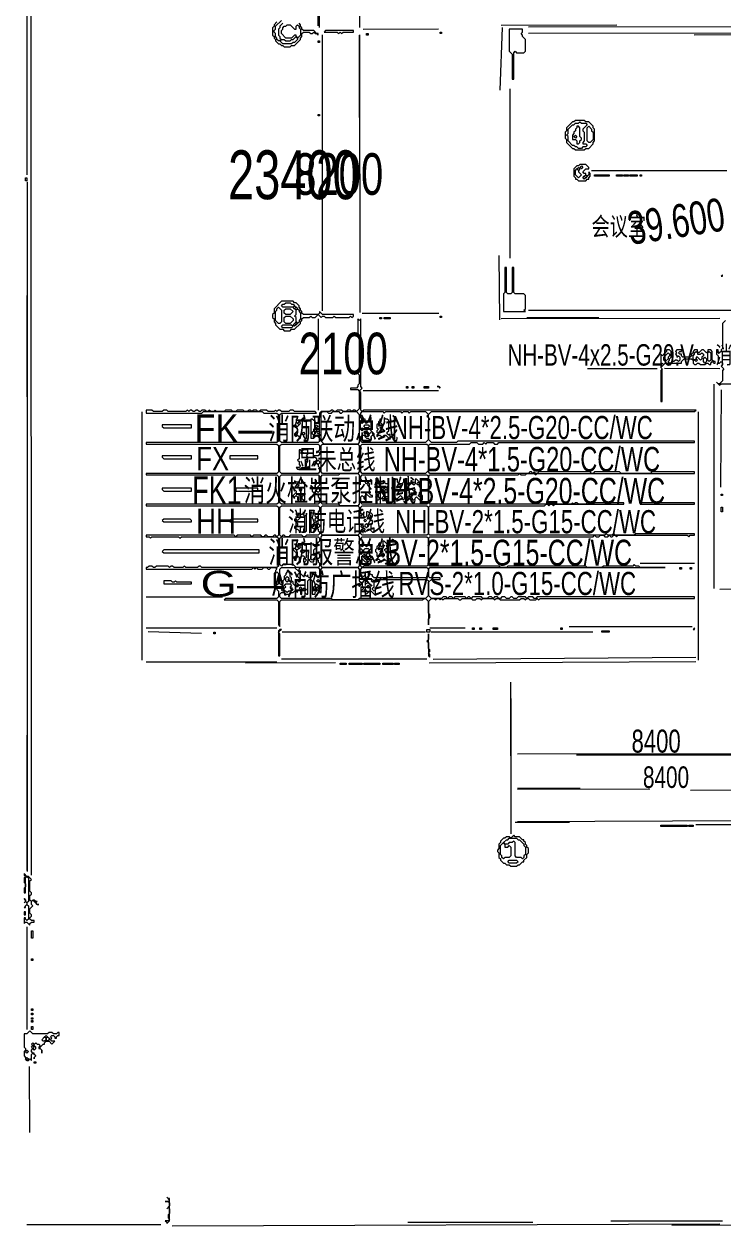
# Model space of a CAD drawing. Extents: x 10 to 1978, y 10 to 1392.
# Drawn here: x 10 to 485, y 10 to 828 of the extents above; entities that cross this region are included whole.
import ezdxf

# ---------------------------------------------------------------- set-up
doc = ezdxf.new("R2010")
doc.units = 0
for name, color, linetype, lineweight in [('OCR_TEXT', 6, 'Continuous', 0), ('TRACE_CURVE', 6, 'Continuous', 0), ('TRACE_STRAIGHT', 5, 'Continuous', 0), ('TRACE_TEXT_SYMBOL', 6, 'Continuous', 0)]:
    doc.layers.add(name, color=color, linetype=linetype, lineweight=lineweight)
doc.styles.add('wqy-unicode', font='wqy-unicode.lff')

msp = doc.modelspace()

# ---------------------------------------------------------------- linework, layer by layer
at = {"layer": 'TRACE_CURVE', "color": 6}
for points in [[(237, 627), (237, 617), (238, 616), (238, 592), (237, 591), (237, 590), (238, 589), (238, 583), (237, 582), (237, 581), (236, 580), (232, 580), (232, 579), (237, 579), (238, 578), (238, 566), (236, 564), (235, 565), (234, 565), (233, 564), (232, 565), (230, 565), (229, 564), (227, 564), (226, 565), (223, 565), (222, 564), (221, 564), (220, 565), (219, 565), (218, 564), (212, 564), (211, 563), (211, 561), (210, 560), (210, 557), (209, 556), (208, 557), (208, 558), (207, 558), (206, 559), (205, 559), (205, 546), (207, 546), (209, 548), (211, 546), (211, 544), (210, 543), (185, 543), (184, 544), (184, 562), (185, 563), (209, 563), (208, 564), (194, 564), (193, 565), (191, 565), (190, 564), (185, 564), (184, 565), (183, 565), (182, 564), (181, 565), (180, 564)], [(285, 562), (287, 564), (466, 564), (467, 565), (241, 565), (240, 564), (239, 565), (239, 577), (238, 578), (240, 580), (239, 581), (239, 627), (238, 626), (237, 627)], [(180, 564), (176, 564), (175, 565), (171, 565), (170, 564), (169, 564), (168, 565), (166, 565), (165, 564), (164, 565), (163, 565), (162, 564), (160, 564), (159, 565), (155, 565), (154, 564), (152, 564), (151, 565), (147, 565), (146, 564), (141, 564), (140, 565), (139, 564), (137, 564), (136, 565), (135, 564), (134, 564), (133, 565), (131, 565), (130, 564), (129, 564), (128, 565), (127, 565), (126, 564), (125, 564), (124, 565), (123, 565), (122, 564), (121, 565), (120, 564), (108, 564), (107, 565), (105, 565), (104, 564), (98, 564), (97, 565), (93, 565), (93, 563), (131, 563), (132, 564), (172, 564), (173, 563), (182, 563), (183, 562), (183, 544), (182, 543), (93, 543), (93, 542), (182, 542), (183, 541), (183, 523), (182, 522), (93, 522), (93, 521)], [(393, 502), (392, 501), (387, 501), (386, 502), (385, 502), (384, 501), (383, 502), (382, 501), (286, 501), (285, 502), (285, 520), (286, 521), (346, 521), (347, 522), (348, 521), (351, 521), (352, 522), (357, 522), (358, 521), (359, 522), (466, 522), (466, 523), (437, 523), (436, 522), (416, 522), (415, 523), (398, 523), (397, 522), (396, 522), (395, 523), (360, 523), (359, 522), (358, 522), (357, 523), (356, 522), (355, 523), (354, 523), (353, 522), (286, 522), (285, 523), (285, 541), (286, 542), (313, 542), (314, 543), (318, 543), (319, 542), (322, 542), (323, 543), (324, 542), (325, 543), (329, 543), (330, 542), (332, 542), (333, 543), (466, 543), (466, 544), (305, 544), (304, 543), (287, 543), (285, 545), (285, 558), (286, 559), (285, 560), (285, 562)], [(93, 521), (182, 521), (183, 520), (183, 502), (182, 501), (93, 501), (93, 500), (182, 500), (183, 499), (183, 480), (182, 479), (181, 480), (180, 480), (179, 479), (176, 479), (175, 480), (174, 480), (173, 479), (172, 479), (171, 480), (166, 480), (165, 479), (164, 480), (155, 480), (154, 479), (153, 480), (93, 480), (93, 479), (95, 479), (96, 478), (97, 479), (115, 479), (116, 478), (117, 479), (182, 479), (183, 478), (183, 459), (182, 458), (131, 458), (130, 459), (129, 459), (128, 458), (120, 458), (119, 459), (118, 458), (112, 458), (111, 459), (110, 459), (109, 458), (108, 459), (100, 459), (99, 458), (98, 458), (97, 459), (95, 459), (94, 458), (93, 458), (93, 457), (165, 457), (166, 458), (167, 457), (168, 458), (169, 457), (172, 457)], [(426, 459), (425, 460), (424, 459), (404, 459), (403, 458), (393, 458), (392, 459), (339, 459), (338, 458), (334, 458), (333, 459), (286, 459), (285, 460), (285, 478), (286, 479), (397, 479), (398, 480), (399, 479), (401, 479), (402, 480), (404, 480), (405, 479), (407, 479), (408, 480), (409, 479), (410, 479), (411, 480), (412, 480), (413, 479), (414, 480), (461, 480), (462, 479), (463, 480), (466, 480), (466, 481), (426, 481), (425, 480), (412, 480), (411, 481), (410, 480), (407, 480), (406, 481), (405, 480), (286, 480), (285, 481), (285, 499), (286, 500), (364, 500), (365, 501), (366, 501), (367, 500), (368, 501), (369, 501), (370, 500), (371, 501), (418, 501), (418, 502), (407, 502), (406, 501), (405, 502), (398, 502), (397, 501), (396, 502), (393, 502)], [(172, 457), (173, 458), (175, 458), (176, 457), (177, 457), (178, 458), (181, 458), (182, 457), (181, 456), (181, 455), (180, 454), (180, 446), (182, 444), (182, 443), (183, 442), (183, 438), (182, 437), (147, 437), (146, 436), (182, 436), (183, 435), (183, 419), (184, 418), (184, 435), (185, 436), (281, 436), (282, 437), (283, 437), (285, 435), (285, 419), (285, 423), (286, 424), (286, 426), (285, 427), (285, 435), (287, 437), (289, 437), (290, 436), (291, 437), (292, 437), (293, 436), (294, 437), (295, 436), (296, 437), (305, 437), (306, 436), (307, 436), (308, 437), (314, 437), (315, 436), (317, 436), (318, 437), (320, 437), (321, 436), (322, 437), (329, 437), (330, 436), (331, 437), (333, 437), (334, 436), (347, 436), (348, 437), (350, 437), (351, 436)], [(212, 457), (213, 458), (237, 458), (238, 457), (238, 449), (239, 448), (238, 447), (238, 446), (238, 447), (239, 448), (240, 447), (240, 445), (241, 444), (239, 442), (241, 442), (243, 440), (245, 442), (246, 442), (248, 440), (249, 440), (249, 443), (248, 442), (247, 443), (247, 444), (248, 445), (248, 449), (249, 450), (284, 450), (285, 449), (285, 439), (283, 437), (238, 437), (237, 436), (220, 436), (219, 437), (185, 437), (184, 438), (184, 440), (185, 441), (187, 441), (188, 440), (191, 440), (192, 441), (193, 441), (194, 442), (195, 442), (196, 441), (196, 442), (197, 443), (198, 442), (198, 440), (199, 440), (199, 443), (200, 444), (201, 444), (202, 443), (201, 442), (201, 441), (202, 440), (203, 440), (203, 449), (204, 450), (205, 450), (206, 449)], [(351, 436), (352, 437), (353, 437), (354, 436), (358, 436), (359, 437), (360, 436), (361, 437), (466, 437), (466, 438), (359, 438), (358, 437), (357, 437), (356, 438), (353, 438), (352, 437), (351, 438), (346, 438), (345, 437), (343, 437), (342, 438), (341, 438), (340, 437), (338, 437), (337, 438), (335, 438), (334, 437), (333, 437), (332, 438), (330, 438), (329, 437), (328, 438), (326, 438), (325, 437), (322, 437), (321, 438), (315, 438), (314, 437), (313, 438), (312, 438), (311, 437), (310, 438), (303, 438), (302, 437), (301, 438), (299, 438), (298, 437), (297, 438), (295, 438), (294, 437), (287, 437), (285, 439), (285, 448), (287, 450), (293, 450), (293, 451), (286, 451), (285, 452), (285, 457), (286, 458), (446, 458), (429, 458), (428, 459), (426, 459)], [(206, 449), (206, 440), (208, 440), (208, 441), (210, 443), (211, 442), (211, 441), (212, 441), (212, 457)]]:
    msp.add_lwpolyline(points, dxfattribs=at)
for points in [[(212, 563), (213, 564), (216, 564), (217, 563), (219, 563), (220, 564), (224, 564), (225, 563), (226, 563), (227, 564), (236, 564), (238, 562), (238, 543), (237, 542), (214, 542), (212, 544)], [(239, 563), (240, 564), (254, 564), (255, 563), (256, 564), (266, 564), (267, 563), (268, 564), (271, 564), (272, 563), (273, 564), (283, 564), (285, 562), (284, 561), (285, 560), (285, 545), (283, 543), (240, 543), (239, 544), (239, 547), (240, 548), (241, 548), (243, 546), (244, 546), (245, 545), (246, 545), (246, 547), (247, 548), (248, 548), (248, 549), (246, 551), (246, 557), (245, 558), (246, 559), (246, 560), (245, 560), (245, 559), (244, 558), (244, 557), (243, 556), (242, 557), (242, 559), (240, 559), (239, 560)], [(239, 558), (240, 559), (241, 558), (241, 557), (240, 556), (239, 557)], [(206, 550), (207, 551), (208, 550), (208, 549), (207, 548), (206, 549)], [(207, 552), (208, 553), (209, 552), (209, 551), (208, 550), (207, 551)], [(208, 554), (209, 555), (210, 554), (209, 553)], [(209, 550), (210, 551), (211, 550), (210, 549)], [(239, 552), (240, 553), (241, 552), (240, 551)], [(241, 554), (242, 555), (244, 555), (245, 554), (244, 553), (242, 553)], [(241, 550), (242, 551), (243, 550), (242, 549)], [(242, 549), (243, 550), (245, 548), (244, 547), (243, 547), (242, 548)], [(243, 551), (244, 552), (245, 552), (246, 551), (246, 550), (245, 549)], [(184, 541), (185, 542), (210, 542), (211, 541), (211, 538), (210, 537), (209, 537), (209, 536), (210, 537), (211, 536), (211, 535), (210, 534), (207, 534), (207, 533), (208, 533), (209, 532), (209, 531), (208, 530), (208, 529), (207, 528), (207, 527), (209, 529), (210, 528), (210, 527), (211, 526), (211, 523), (210, 522), (185, 522), (184, 523)], [(212, 541), (213, 542), (237, 542), (238, 541), (238, 523), (237, 522), (213, 522), (212, 523)], [(239, 541), (240, 542), (284, 542), (285, 541), (285, 524), (283, 522), (240, 522), (239, 523)], [(209, 530), (210, 531), (211, 530), (211, 529), (210, 528), (209, 529)], [(184, 520), (185, 521), (210, 521), (211, 520), (211, 514), (209, 512), (208, 513), (208, 514), (209, 515), (209, 517), (208, 518), (208, 513), (207, 512), (205, 514), (205, 512), (206, 511), (206, 510), (207, 509), (207, 508), (204, 505), (204, 504), (205, 504), (205, 505), (207, 507), (207, 508), (208, 509), (210, 507), (210, 506), (211, 505), (211, 502), (210, 501), (185, 501), (184, 502)], [(224, 521), (225, 522), (237, 522), (238, 521), (238, 501), (237, 500), (225, 500), (224, 501), (213, 501), (212, 502), (212, 520), (213, 521)], [(239, 520), (240, 521), (284, 521), (285, 520), (285, 502), (284, 501), (240, 501), (239, 502), (239, 506), (240, 507), (241, 506), (241, 505), (242, 504), (242, 507), (243, 508), (245, 506), (247, 506), (247, 507), (246, 507), (244, 509), (245, 510), (245, 515), (244, 516), (245, 517), (246, 517), (246, 518), (245, 517), (240, 517), (239, 518)], [(242, 516), (243, 517), (244, 516), (243, 515)], [(209, 511), (210, 512), (211, 511), (211, 510), (210, 509), (209, 510)], [(184, 499), (185, 500), (210, 500), (211, 499), (211, 497), (210, 496), (210, 493), (209, 492), (208, 493), (208, 495), (206, 495), (205, 496), (205, 482), (207, 482), (207, 483), (209, 485), (210, 484), (210, 483), (211, 482), (211, 481), (210, 480), (202, 480), (201, 479), (200, 479), (199, 480), (191, 480), (190, 479), (188, 479), (187, 480), (186, 480), (185, 479), (184, 480)], [(212, 499), (213, 500), (237, 500), (238, 499), (238, 481), (237, 480), (213, 480), (212, 481)], [(239, 499), (240, 500), (284, 500), (285, 499), (285, 481), (284, 480), (240, 480), (239, 481), (239, 483), (240, 484), (242, 482), (244, 484), (245, 484), (247, 482), (248, 482), (248, 485), (247, 484), (246, 485), (246, 487), (247, 488), (247, 490), (246, 490), (245, 491), (247, 493), (247, 494), (246, 495), (245, 495), (244, 496), (243, 496), (243, 493), (242, 492), (241, 493), (241, 496), (241, 495), (240, 494), (239, 495)], [(208, 491), (209, 492), (210, 491), (210, 490), (209, 489), (208, 490)], [(238, 494), (239, 495), (240, 494), (239, 493)], [(241, 490), (242, 491), (243, 490), (242, 489)], [(244, 493), (245, 494), (246, 493), (245, 492)], [(206, 487), (207, 488), (208, 487), (208, 485), (207, 484), (206, 485)], [(207, 488), (208, 489), (209, 488), (208, 487)], [(209, 487), (210, 488), (211, 487), (211, 486), (210, 485), (209, 486)], [(239, 486), (240, 487), (241, 486), (240, 485)], [(240, 484), (241, 485), (242, 484), (241, 483)], [(242, 487), (243, 488), (244, 487), (244, 486), (243, 485), (242, 486)], [(184, 478), (185, 479), (210, 479), (211, 478), (211, 476), (210, 475), (209, 475), (210, 474), (210, 473), (209, 472), (208, 472), (207, 473), (207, 474), (206, 474), (205, 475), (205, 464), (204, 463), (205, 462), (207, 462), (207, 463), (208, 464), (209, 464), (210, 463), (210, 462), (211, 461), (211, 459), (210, 458), (195, 458), (193, 460), (186, 460), (185, 459), (184, 460)], [(212, 479), (213, 480), (237, 480), (238, 479), (238, 459), (237, 458), (213, 458), (212, 459)], [(239, 478), (240, 479), (284, 479), (285, 478), (285, 460), (284, 459), (241, 459), (240, 458), (239, 459), (239, 463), (240, 464), (242, 462), (243, 462), (244, 461), (246, 461), (246, 463), (247, 464), (247, 465), (245, 467), (245, 470), (246, 471), (246, 472), (245, 473), (245, 476), (244, 475), (244, 473), (243, 472), (241, 474), (241, 475), (240, 475), (240, 474), (239, 473), (238, 474), (238, 476), (239, 477)], [(239, 473), (240, 474), (241, 473), (240, 472)], [(205, 466), (206, 467), (207, 467), (208, 466), (208, 465), (206, 463), (205, 464)], [(207, 470), (208, 471), (209, 470), (209, 468), (208, 467), (207, 468)], [(209, 467), (210, 468), (211, 467), (211, 465), (210, 464), (209, 465)], [(238, 470), (239, 471), (240, 470), (240, 468), (239, 467), (238, 468)], [(240, 466), (241, 467), (242, 466), (241, 465)], [(241, 470), (242, 471), (244, 471), (245, 470), (243, 468), (242, 468), (241, 469)], [(241, 465), (242, 466), (243, 465), (242, 464)], [(243, 467), (244, 468), (245, 467), (245, 466), (244, 465), (243, 466)], [(244, 465), (245, 466), (246, 465), (245, 464)], [(184, 457), (185, 458), (194, 458), (197, 455), (197, 454), (196, 453), (196, 452), (198, 450), (198, 449), (197, 448), (196, 449), (195, 449), (195, 448), (197, 446), (196, 445), (195, 445), (193, 447), (193, 448), (192, 449), (192, 451), (191, 452), (191, 454), (190, 455), (190, 456), (189, 456), (189, 455), (188, 454), (188, 453), (187, 452), (187, 450), (186, 449), (186, 447), (185, 446), (184, 447)], [(197, 457), (198, 458), (210, 458), (211, 457), (211, 452), (210, 451), (209, 452), (209, 453), (207, 453), (206, 454), (206, 452), (205, 451), (204, 451), (203, 452), (203, 453), (202, 452), (201, 453), (201, 454), (201, 453), (200, 452), (198, 454), (198, 455), (197, 456)], [(239, 457), (240, 458), (284, 458), (285, 457), (285, 452), (284, 451), (248, 451), (247, 452), (247, 453), (246, 453), (245, 454), (245, 455), (244, 454), (244, 452), (243, 451), (242, 452), (242, 454), (242, 453), (240, 451), (239, 452)], [(242, 464), (243, 465), (244, 464), (243, 463)], [(243, 463), (244, 464), (245, 463), (244, 462)], [(245, 464), (246, 465), (247, 464), (246, 463)], [(181, 454), (182, 455), (183, 454), (183, 447), (182, 446), (181, 447)], [(188, 451), (189, 452), (190, 451), (190, 449), (189, 448), (188, 449)], [(209, 449), (210, 450), (211, 449), (210, 448)], [(246, 449), (247, 450), (248, 449), (247, 448)], [(187, 446), (188, 447), (191, 447), (192, 446), (191, 445), (191, 444), (192, 444), (193, 443), (192, 442), (190, 442), (189, 441), (188, 442), (186, 442), (185, 443), (186, 444), (187, 444), (188, 445)], [(197, 444), (198, 445), (199, 444), (198, 443)], [(209, 447), (210, 446), (210, 445), (209, 444), (209, 443), (208, 442), (207, 443), (207, 445)], [(210, 445), (211, 446), (212, 445), (212, 444), (211, 443), (210, 444)], [(241, 442), (242, 443), (243, 442), (242, 441)], [(242, 448), (243, 449), (244, 448), (243, 447)], [(243, 445), (244, 446), (245, 445), (244, 444)]]:
    msp.add_lwpolyline(points, close=True, dxfattribs=at)
at = {"layer": 'TRACE_STRAIGHT', "color": 5}
for p, q in [((210.52, 998.87), (210.63, 825.12)), ((14.6, 990.13), (14.76, 248.87)), ((12, 879), (12, 725)), ((238.41, 825.12), (238.42, 868.87)), ((210.13, 826.37), (210.15, 855.13)), ((334.37, 826.62), (413.13, 826.99)), ((353.12, 825.62), (493.12, 825.81)), ((212.65, 820.13), (212.66, 632.62)), ((238, 820), (238, 764)), ((238.23, 820.13), (238.26, 631.38)), ((240.62, 824.11), (291.88, 824.16)), ((333.9, 782.52), (335.32, 825.05)), ((353.13, 821.38), (493.13, 821.6)), ((465.61, 820.08), (493.14, 820.35)), ((340.37, 783.52), (340.38, 668.24)), ((396, 728), (488, 728)), ((12.04, 720.12), (12.04, 251.38)), ((332.85, 670.14), (333.34, 626.38)), ((12, 643), (12, 574)), ((240, 631), (292, 631)), ((353.12, 632.95), (468.13, 632.98)), ((355, 633), (495, 633)), ((210, 627), (210, 565)), ((334.37, 627.38), (483.12, 627.53)), ((352, 628), (401, 628)), ((393.12, 593.4), (440.63, 593.43)), ((445.62, 593.6), (483.12, 593.37)), ((479.04, 582.63), (479.05, 443.87)), ((240.62, 578.41), (291.88, 578.4)), ((483.82, 512.62), (484.34, 578.88)), ((90.14, 563.88), (90.15, 395.12)), ((468.6, 395.12), (468.6, 563.88)), ((429, 461), (466, 461)), ((483.13, 443.43), (530.63, 443.68)), ((93, 438), (145, 438)), ((93, 417), (182, 417)), ((286, 417), (310, 417)), ((380.62, 417.86), (464.38, 417.99)), ((94.36, 414.53), (130.65, 413.4)), ((185.62, 414.34), (283.13, 414.34)), ((286.87, 414.33), (396.88, 414.42)), ((93, 394), (182, 394)), ((160.62, 393.27), (221.88, 393.45)), ((185, 396), (284, 396)), ((285.62, 393.14), (466.87, 394.06)), ((288.12, 395.65), (466.87, 397.03)), ((341.05, 330.12), (341.09, 380.12)), ((341, 369), (341, 277)), ((12, 344), (12, 252)), ((345.62, 331.37), (538.12, 331.54)), ((385.63, 330.68), (539.38, 330.8)), ((454, 331), (519, 331)), ((345.61, 307.25), (435.62, 307.55)), ((345.62, 307.96), (388.13, 307.96)), ((463.14, 306.63), (539.39, 307.14)), ((345.62, 285.27), (538.13, 286.14)), ((344, 285), (381, 285)), ((466.87, 283.36), (539.38, 283.41)), ((12.07, 143.87), (12.12, 213.88)), ((13.52, 118.87), (13.63, 73.87)), ((11.87, 11.38), (103.12, 11.41)), ((110.63, 10.43), (483.14, 11.84)), ((271, 13), (356, 13)), ((409, 14), (485, 14)), ((450.62, 11.06), (635.63, 11.66))]:
    msp.add_line(p, q, dxfattribs=at)
at = {"layer": 'TRACE_TEXT_SYMBOL', "color": 6}
for points in [[(182, 829), (180, 827), (180, 826), (179, 825), (179, 820), (180, 819), (180, 818), (181, 817), (181, 816), (183, 814), (184, 814), (185, 813), (186, 813), (187, 812), (191, 812), (192, 813), (194, 813), (198, 817), (198, 818), (199, 819), (199, 821), (200, 822), (204, 822), (205, 821), (206, 821), (207, 822), (208, 821), (209, 821), (210, 820), (210, 821), (209, 821), (207, 823), (200, 823), (199, 824), (199, 825), (198, 826), (198, 827), (197, 828)], [(186, 828), (184, 826), (184, 825), (183, 824), (183, 820), (184, 819), (184, 818), (185, 817), (184, 816), (183, 816), (182, 817), (182, 818), (181, 819), (181, 821), (180, 822), (180, 823), (181, 824), (181, 826), (185, 830)], [(487, 626), (485, 624), (485, 607), (484, 606), (484, 605), (483, 604), (482, 605), (482, 606), (481, 606), (481, 603), (482, 602), (482, 597), (483, 597), (484, 598), (485, 597), (485, 596), (484, 595), (486, 593), (485, 592), (485, 585), (483, 583), (482, 583), (481, 584), (483, 582), (484, 583), (491, 583)], [(447, 606), (447, 605), (444, 602), (443, 603), (443, 594), (444, 593), (443, 592), (443, 571), (444, 571), (444, 593), (443, 594), (446, 597), (457, 597), (457, 598), (459, 600), (464, 600), (465, 599), (465, 597), (466, 596), (467, 596), (468, 597), (469, 597), (470, 596), (473, 596), (474, 597), (475, 597), (476, 596), (477, 596), (477, 597), (478, 598), (479, 597), (480, 597), (480, 598), (479, 598), (478, 599), (478, 605), (477, 606), (475, 606), (475, 605), (474, 604), (472, 606), (471, 606), (469, 604), (468, 605), (468, 606), (466, 606), (465, 605), (465, 604), (464, 603), (464, 602), (463, 601), (458, 601), (457, 602), (457, 603), (456, 603), (455, 604), (456, 605), (457, 605), (457, 606), (454, 606), (453, 605), (454, 604), (453, 603), (454, 602)], [(454, 602), (454, 601), (455, 602), (456, 601), (456, 599), (455, 598), (454, 599), (453, 599), (452, 598), (451, 598), (450, 597), (449, 597), (448, 598), (449, 599), (449, 600), (450, 601), (450, 605), (449, 606), (447, 606)], [(10, 250), (10, 249), (11, 248), (10, 247), (10, 244), (11, 243), (11, 241), (10, 240), (10, 237), (11, 237), (11, 247), (12, 248), (13, 247), (13, 231), (12, 230), (11, 231), (11, 232), (10, 233), (11, 232), (11, 231), (10, 230), (11, 231), (12, 230), (12, 229), (10, 227), (11, 227), (11, 228), (12, 229), (13, 228), (13, 219), (12, 218), (11, 219), (11, 220), (10, 220), (10, 216), (11, 217), (12, 217), (14, 215), (14, 216), (15, 217), (17, 217), (17, 218), (15, 218), (14, 219), (14, 220), (15, 221), (15, 222), (14, 223), (14, 226), (16, 228), (15, 229), (15, 231), (16, 232), (19, 229), (20, 229), (19, 229), (18, 230), (19, 231), (18, 231), (17, 232), (16, 232), (15, 231), (14, 232), (14, 235)], [(14, 235), (15, 236), (15, 237), (14, 238), (14, 245), (15, 246), (13, 248), (12, 248), (10, 250)], [(14, 143), (12, 141), (10, 141), (10, 132), (11, 131), (11, 130), (10, 129), (10, 126), (11, 125), (11, 124), (12, 123), (13, 123), (14, 124), (15, 123), (15, 127), (16, 128), (18, 126), (17, 125), (17, 124), (17, 125), (18, 126), (17, 127), (17, 128), (16, 128), (15, 129), (15, 130), (16, 131), (17, 130), (18, 131), (18, 132), (17, 133), (17, 134), (18, 135), (19, 134), (20, 134), (21, 133), (20, 132), (20, 131), (21, 131), (22, 130), (22, 128), (22, 130), (21, 131), (21, 132), (23, 134), (24, 134), (24, 135), (25, 136), (27, 136), (29, 134), (31, 136), (29, 136), (28, 137), (29, 138), (28, 139), (29, 140), (30, 140), (31, 139), (31, 138), (32, 138), (32, 139), (33, 140), (34, 140), (34, 142)], [(34, 142), (33, 142), (32, 141), (30, 141), (29, 142), (27, 142), (26, 141), (16, 141), (14, 143)]]:
    msp.add_lwpolyline(points, dxfattribs=at)
for points in [[(188, 826), (189, 827), (191, 827), (194, 824), (195, 824), (195, 826), (196, 827), (197, 826), (197, 825), (198, 824), (198, 820), (196, 818), (195, 819), (195, 820), (194, 820), (192, 818), (188, 818), (185, 821), (185, 823), (186, 824), (186, 825), (187, 826)], [(195, 819), (196, 818), (196, 817), (194, 815), (193, 815), (192, 814), (186, 814), (184, 816), (185, 817), (187, 817), (188, 816), (191, 816), (192, 817), (193, 817)], [(215, 823), (214, 822), (223, 822), (224, 821), (225, 822), (226, 821), (227, 822), (234, 822), (234, 823)], [(243, 821), (244, 821), (244, 820), (243, 820)], [(293, 822), (294, 822), (294, 821), (293, 821)], [(340, 824), (340, 809), (342, 807), (342, 790), (343, 790), (343, 808), (344, 809), (345, 808), (350, 808), (351, 809), (351, 817), (349, 819), (349, 820), (348, 821), (349, 822), (349, 824)], [(210, 816), (211, 816), (211, 815), (210, 815)], [(210, 766), (211, 766), (211, 765), (210, 765)], [(385, 762), (384, 761), (383, 761), (379, 757), (379, 755), (378, 754), (378, 750), (379, 749), (379, 747), (383, 743), (384, 743), (385, 742), (391, 742), (392, 743), (394, 743), (397, 746), (397, 747), (398, 748), (398, 756), (397, 757), (397, 758), (394, 761), (392, 761), (391, 762)], [(387, 760), (388, 761), (389, 760), (392, 760), (393, 759), (390, 756), (390, 755), (391, 754), (391, 748), (390, 747), (390, 746), (392, 746), (393, 745), (392, 744), (390, 744), (389, 743), (387, 743), (386, 744), (385, 744), (384, 745), (383, 745), (380, 748), (380, 751), (379, 752), (380, 753), (380, 756), (383, 759), (384, 759), (385, 760)], [(386, 758), (386, 757), (385, 756), (385, 755), (384, 754), (384, 753), (383, 752), (383, 749), (385, 749), (386, 748), (386, 746), (387, 746), (388, 747), (388, 748), (389, 749), (389, 750), (388, 751), (388, 757), (387, 758)], [(384, 751), (385, 752), (386, 751), (385, 750)], [(393, 757), (394, 758), (396, 756), (396, 755), (397, 754), (397, 749), (395, 747), (394, 747), (393, 748)], [(388, 732), (387, 731), (386, 731), (384, 729), (384, 724), (385, 723), (385, 722), (386, 722), (387, 721), (392, 721), (393, 722), (394, 722), (394, 723), (395, 724), (395, 726), (394, 727), (394, 725), (393, 724), (392, 725), (392, 726), (391, 726), (390, 727), (392, 729), (394, 729), (394, 730), (392, 732)], [(385, 728), (386, 729), (387, 728), (387, 727), (389, 725), (387, 723), (385, 725)], [(386, 729), (387, 730), (388, 729), (387, 728)], [(388, 730), (389, 731), (390, 730), (389, 729)], [(11, 723), (12, 723), (12, 721), (11, 721)], [(390, 723), (391, 724), (392, 723), (391, 722)], [(391, 724), (392, 725), (393, 724), (392, 723)], [(398, 725), (408, 725), (408, 724), (398, 724)], [(413, 725), (417, 725), (417, 724), (413, 724)], [(418, 725), (421, 725), (421, 724), (418, 724)], [(422, 725), (427, 725), (427, 724), (422, 724)], [(429, 725), (430, 725), (430, 724), (429, 724)], [(337, 662), (337, 645), (336, 644), (336, 632), (351, 632), (350, 633), (351, 634), (351, 643), (350, 644), (344, 644), (343, 645), (343, 662), (342, 662), (342, 645), (341, 644), (339, 644), (338, 645), (338, 662)], [(485, 657), (484, 656), (485, 656)], [(185, 639), (180, 634), (180, 631), (179, 630), (179, 628), (180, 627), (180, 625), (181, 624), (181, 623), (184, 620), (186, 620), (187, 619), (191, 619), (192, 620), (194, 620), (198, 624), (198, 625), (199, 626), (199, 627), (200, 628), (204, 628), (205, 629), (206, 628), (208, 628), (210, 630), (212, 628), (213, 629), (214, 629), (215, 628), (220, 628), (221, 629), (222, 628), (231, 628), (232, 629), (233, 628), (234, 629), (234, 630), (213, 630), (211, 632), (211, 631), (210, 630), (200, 630), (199, 631), (199, 632), (198, 633), (198, 634), (197, 635), (197, 636), (195, 638), (194, 638), (193, 639)], [(187, 637), (188, 638), (191, 638), (192, 637), (193, 637), (194, 636), (193, 635), (186, 635), (185, 636), (186, 637)], [(182, 634), (183, 635), (185, 633), (185, 625), (184, 624), (183, 624), (181, 626), (181, 632), (182, 633)], [(187, 633), (188, 634), (191, 634), (193, 632), (191, 630), (188, 630), (187, 631)], [(193, 635), (194, 636), (195, 635), (194, 634)], [(194, 634), (195, 635), (196, 634), (195, 633)], [(195, 633), (196, 634), (197, 633), (197, 632), (198, 631), (198, 627), (197, 626), (197, 625), (196, 624), (195, 625), (195, 628), (194, 629), (195, 630)], [(185, 622), (186, 623), (192, 623), (193, 622), (192, 621), (186, 621)], [(187, 628), (188, 629), (191, 629), (193, 627), (193, 626), (191, 624), (188, 624), (187, 625)], [(193, 623), (194, 624), (195, 623), (194, 622)], [(194, 624), (195, 625), (196, 624), (195, 623)], [(252, 628), (253, 628), (253, 627), (252, 627)], [(255, 628), (259, 628), (259, 627), (255, 627)], [(293, 629), (294, 629), (294, 628), (293, 628)], [(466, 604), (467, 605), (468, 604), (468, 603), (470, 603), (471, 604), (472, 603), (472, 602), (471, 601), (471, 600), (470, 599), (468, 601), (467, 601), (467, 600), (466, 599), (465, 600), (465, 602), (466, 603)], [(475, 604), (476, 605), (477, 604), (477, 599), (476, 598), (475, 599)], [(443, 596), (444, 597), (445, 596), (444, 595)], [(448, 604), (449, 603), (449, 602), (448, 601), (448, 600), (446, 598), (445, 599), (445, 601)], [(466, 599), (467, 600), (468, 599), (467, 598)], [(472, 600), (473, 601), (474, 600), (474, 598), (473, 597), (472, 598)], [(270, 581), (271, 581), (271, 580), (270, 580)], [(274, 581), (275, 581), (275, 580), (274, 580)], [(282, 581), (285, 581), (285, 580), (282, 580)], [(291, 581), (292, 581), (293, 580), (292, 581)], [(200, 560), (198, 558), (196, 558), (195, 559), (195, 557), (197, 555), (196, 554), (195, 554), (194, 555), (193, 554), (194, 554), (196, 552), (196, 551), (194, 549), (194, 548), (195, 547), (196, 548), (197, 547), (197, 546), (198, 546), (198, 548), (199, 549), (200, 548), (200, 547), (201, 546), (201, 545), (202, 546), (202, 557), (203, 558), (202, 558), (201, 557), (200, 558)], [(196, 556), (197, 557), (198, 556), (197, 555)], [(255, 560), (255, 556), (254, 555), (252, 557), (253, 558), (253, 559), (252, 559), (252, 558), (251, 557), (251, 556), (250, 555), (250, 553), (251, 552), (250, 551), (250, 550), (251, 549), (250, 548), (250, 547), (251, 548), (252, 548), (253, 547), (253, 546), (255, 548), (256, 548), (259, 545), (259, 549), (258, 548), (257, 549), (257, 550), (258, 551), (258, 558), (257, 559), (256, 559)], [(104, 555), (104, 554), (105, 553), (124, 553), (124, 555)], [(199, 549), (200, 550), (201, 549), (200, 548)], [(252, 553), (253, 554), (254, 553), (253, 552)], [(253, 551), (254, 552), (255, 551), (254, 550)], [(104, 534), (104, 533), (105, 532), (124, 532), (124, 534)], [(150, 534), (150, 532), (169, 532), (169, 534)], [(197, 538), (197, 532), (196, 531), (197, 530), (197, 528), (198, 527), (197, 526), (195, 526), (196, 525), (198, 525), (199, 526), (204, 526), (204, 527), (203, 526), (202, 527), (202, 529), (203, 530), (203, 533), (202, 534), (203, 535), (203, 538), (200, 538), (199, 537), (198, 538)], [(198, 536), (199, 537), (200, 536), (199, 535)], [(201, 531), (202, 532), (203, 531), (202, 530)], [(199, 518), (199, 516), (198, 515), (197, 516), (195, 516), (194, 517), (194, 516), (195, 515), (196, 515), (197, 514), (195, 512), (194, 512), (193, 513), (193, 512), (195, 510), (195, 509), (193, 507), (193, 506), (194, 505), (194, 506), (195, 507), (196, 506), (196, 504), (197, 504), (197, 507), (198, 508), (199, 508), (200, 507), (199, 506), (199, 505), (200, 504), (201, 504), (201, 516), (200, 515), (199, 516)], [(250, 517), (250, 514), (249, 513), (250, 512), (250, 511), (249, 510), (249, 509), (250, 508), (250, 507), (249, 506), (250, 505), (250, 504), (251, 504), (252, 505), (258, 505), (258, 506), (256, 506), (255, 507), (255, 508), (256, 509), (257, 509), (257, 513), (258, 514), (258, 515), (256, 515), (255, 516), (255, 517), (254, 517), (255, 516), (254, 515), (253, 515), (252, 514), (251, 515), (251, 517)], [(263, 518), (262, 517), (262, 515), (261, 514), (261, 513), (260, 512), (261, 511), (261, 508), (262, 507), (262, 506), (263, 505), (263, 504), (264, 504), (264, 505), (266, 507), (267, 506), (267, 505), (268, 504), (269, 505), (269, 518), (268, 518), (268, 516), (267, 515), (265, 515), (264, 516), (264, 518)], [(264, 514), (265, 515), (266, 514), (265, 513)], [(276, 518), (276, 515), (275, 514), (274, 515), (274, 517), (273, 517), (273, 515), (271, 513), (271, 511), (272, 510), (272, 507), (271, 506), (271, 505), (272, 505), (273, 506), (274, 505), (274, 504), (275, 504), (277, 506), (279, 504), (281, 504), (281, 507), (280, 507), (279, 508), (279, 509), (280, 510), (280, 512), (279, 513), (279, 516), (277, 518)], [(277, 515), (278, 516), (279, 515), (278, 514)], [(104, 512), (104, 511), (105, 510), (124, 510), (124, 512)], [(154, 512), (154, 510), (169, 510), (169, 512)], [(197, 511), (198, 512), (199, 511), (198, 510)], [(251, 508), (252, 509), (253, 509), (255, 507), (253, 505), (252, 505), (251, 506)], [(254, 511), (255, 512), (256, 511), (255, 510)], [(274, 511), (275, 512), (276, 511), (275, 510)], [(275, 509), (276, 510), (277, 509), (276, 508)], [(278, 507), (279, 508), (280, 507), (279, 506)], [(484, 508), (485, 508), (485, 507), (484, 507)], [(429, 502), (429, 501), (466, 501), (466, 502)], [(484, 499), (485, 499), (485, 496), (484, 496)], [(105, 491), (104, 490), (105, 489), (124, 489), (124, 490), (123, 491)], [(151, 491), (150, 490), (150, 489), (169, 489), (169, 491)], [(200, 496), (200, 495), (199, 494), (198, 494), (197, 495), (196, 494), (195, 495), (195, 494), (196, 493), (197, 494), (198, 493), (198, 492), (196, 490), (195, 491), (194, 491), (194, 490), (196, 488), (196, 487), (195, 486), (194, 486), (194, 485), (195, 484), (196, 484), (197, 483), (197, 482), (198, 482), (198, 485), (199, 486), (200, 486), (201, 485), (200, 484), (200, 483), (201, 482), (202, 483), (202, 495), (202, 494), (201, 493), (200, 494)], [(199, 475), (199, 474), (198, 473), (197, 474), (196, 473), (195, 474), (194, 474), (197, 471), (196, 470), (195, 470), (194, 471), (193, 471), (193, 470), (195, 468), (195, 466), (194, 465), (193, 465), (194, 464), (194, 463), (195, 463), (195, 465), (196, 466), (197, 465), (197, 461), (198, 462), (198, 465), (199, 466), (200, 466), (201, 465), (200, 464), (200, 462), (201, 461), (201, 462), (202, 463), (201, 464), (202, 465), (202, 474), (201, 473), (200, 474), (200, 475)], [(254, 476), (254, 473), (253, 472), (252, 473), (252, 475), (251, 474), (251, 473), (250, 472), (250, 471), (249, 470), (249, 469), (250, 468), (250, 466), (251, 465), (249, 463), (250, 463), (251, 464), (252, 463), (252, 462), (253, 462), (255, 464), (258, 461), (259, 462), (259, 464), (258, 464), (257, 465), (257, 466), (258, 467), (258, 469), (256, 469), (255, 470), (256, 471), (257, 471), (257, 474), (255, 476)], [(105, 470), (104, 469), (105, 468), (170, 468), (170, 470)], [(196, 472), (197, 473), (198, 472), (197, 471)], [(198, 469), (199, 470), (200, 470), (201, 469), (200, 468), (199, 468)], [(252, 469), (253, 470), (254, 469), (253, 468)], [(253, 467), (254, 468), (255, 467), (255, 466), (254, 465), (253, 466)], [(456, 458), (457, 458), (457, 457), (456, 457)], [(463, 458), (464, 458), (464, 457), (463, 457)], [(105, 449), (105, 447), (124, 447), (124, 448), (114, 448), (113, 449), (112, 448), (111, 448), (110, 449)], [(315, 417), (316, 417), (316, 416), (315, 416)], [(320, 417), (321, 417), (321, 416), (320, 416)], [(329, 417), (332, 417), (332, 416), (329, 416)], [(375, 417), (376, 417), (376, 416), (375, 416)], [(466, 417), (465, 416), (466, 416)], [(139, 414), (140, 414), (140, 413), (139, 413)], [(184, 416), (183, 415), (183, 398), (184, 398), (184, 413), (183, 414), (185, 416)], [(284, 416), (286, 416), (286, 414), (284, 414)], [(285, 413), (285, 409), (284, 408), (285, 407), (285, 398), (286, 397), (286, 399), (285, 400), (286, 401), (286, 402), (285, 403)], [(403, 415), (408, 415), (408, 414), (403, 414)], [(225, 393), (229, 393), (229, 392), (225, 392)], [(231, 393), (240, 393), (240, 392), (231, 392)], [(241, 393), (252, 393), (252, 392), (241, 392)], [(254, 393), (261, 393), (261, 392), (254, 392)], [(262, 393), (265, 393), (265, 392), (262, 392)], [(443, 283), (461, 283), (461, 282), (443, 282)], [(462, 283), (465, 283), (465, 282), (462, 282)], [(343, 276), (341, 274), (340, 275), (338, 275), (337, 274), (336, 274), (334, 272), (334, 271), (333, 270), (333, 267), (332, 266), (332, 265), (333, 264), (333, 261), (334, 260), (334, 259), (336, 257), (337, 257), (338, 256), (340, 256), (341, 255), (345, 255), (346, 256), (347, 256), (349, 258), (350, 258), (350, 259), (352, 261), (352, 263), (353, 264), (353, 267), (352, 268), (352, 269), (351, 270), (351, 271), (350, 272), (350, 273), (349, 273), (347, 275), (344, 275)], [(336, 271), (337, 270), (337, 268), (339, 268), (340, 269), (341, 268), (341, 262), (340, 261), (337, 261), (336, 260), (335, 261), (335, 262), (334, 263), (334, 269)], [(339, 273), (340, 274), (345, 274), (346, 273), (347, 273), (350, 270), (350, 269), (351, 268), (351, 263), (350, 262), (350, 261), (349, 260), (348, 261), (345, 261), (344, 262), (344, 271), (343, 272), (342, 271), (340, 271), (339, 270), (337, 270), (336, 271), (338, 273)], [(339, 258), (340, 259), (345, 259), (346, 258), (345, 257), (340, 257)], [(10, 224), (10, 222), (11, 222), (11, 224)], [(15, 211), (16, 211), (16, 206), (15, 206)], [(15, 192), (16, 192), (16, 191), (15, 191)], [(15, 158), (16, 158), (16, 157), (15, 157)], [(15, 155), (16, 155), (16, 154), (15, 154)], [(15, 152), (16, 152), (16, 151), (15, 151)], [(15, 150), (16, 150), (16, 149), (15, 149)], [(15, 146), (16, 146), (16, 144), (15, 144)], [(24, 139), (25, 138), (25, 137), (24, 136), (23, 136), (22, 137)], [(24, 139), (25, 140), (26, 139), (25, 138)], [(25, 138), (26, 139), (27, 138), (27, 137), (26, 136), (25, 137)], [(15, 134), (16, 135), (17, 134), (16, 133)], [(15, 132), (16, 133), (17, 132), (16, 131)], [(11, 129), (12, 130), (13, 129), (12, 128)], [(11, 124), (12, 125), (13, 124), (12, 123)], [(17, 122), (18, 122), (18, 121), (17, 121)], [(107, 30), (109, 28), (108, 27), (106, 27), (108, 27), (109, 26), (109, 24), (107, 22), (108, 23), (109, 22), (109, 19), (108, 18), (108, 16), (109, 15), (108, 14), (106, 14), (107, 13), (107, 12), (109, 14), (109, 29), (108, 29)]]:
    msp.add_lwpolyline(points, close=True, dxfattribs=at)

# ---------------------------------------------------------------- texts
at = {"layer": 'OCR_TEXT', "color": 6, "style": 'wqy-unicode'}
for s, height, width, p in [('23400', 33.189, 0.72, (148.75, 708.44)), ('8200', 28.308, 0.72, (193.64, 711.38)), ('会议室', 12.598, 0.72, (395.9, 683.65)), ('2100', 28.308, 0.72, (196.8, 589.38)), ('NH-BV-4x2.5-G20.V', 14.5318, 0.72, (338.77, 595.31)), ('消火检启泵线', 11.863, 0.72, (480.07, 596.56)), ('FK—', 19.085, 0.911998, (126, 543)), ('消防联动总线', 15.026, 0.72, (176.15, 544.97)), ('NH-BV-4*2.5-G20-CC/WC', 15.7246, 0.72, (260.08, 545.33)), ('FX', 16.071, 0.819694, (127, 524)), ('显未总线', 13.445, 0.72, (196.21, 524.76)), ('NH-BV-4*1.5-G20-CC/WC', 16.6495, 0.72, (254.63, 523.35)), ('FK1', 19.085, 0.72, (124.37, 501)), ('消火栓岩泵控制线', 14.961, 0.72, (159.34, 502.96)), ('NH-BV-4*2.5-G20-CC/WC', 17.5745, 0.72, (247.59, 501.37)), ('HH', 17.076, 0.821298, (127, 481)), ('消防电话线', 13.445, 0.72, (189.48, 482.76)), ('NH-BV-2*1.5-G15-CC/WC', 15.7246, 0.72, (262.29, 481.33)), ('消防报警总线', 14.961, 0.72, (176.16, 461.04)), ('BV-2*1.5-G15-CC/WC', 17.5745, 0.72, (255.17, 459.37)), ('G—', 17.59, 1.356225, (130, 438.23)), ('A消防广播线', 15.026, 0.72, (178.74, 438.97)), ('RVS-2*1.0-G15-CC/WC', 15.7246, 0.72, (264.71, 439.33)), ('8400', 15.618, 0.72, (423.13, 332.21)), ('8400', 14.642, 0.72, (430.9, 308.2))]:
    msp.add_text(s, height=height, dxfattribs=dict(at, width=width)).set_placement(p)
at = {"layer": 'OCR_TEXT', "color": 6, "style": 'wqy-unicode', "width": 0.72}
msp.add_text('39.600', height=22.471, rotation=8.74616, dxfattribs=at).set_placement((422.47, 677.32))

doc.saveas('drawing.dxf')
